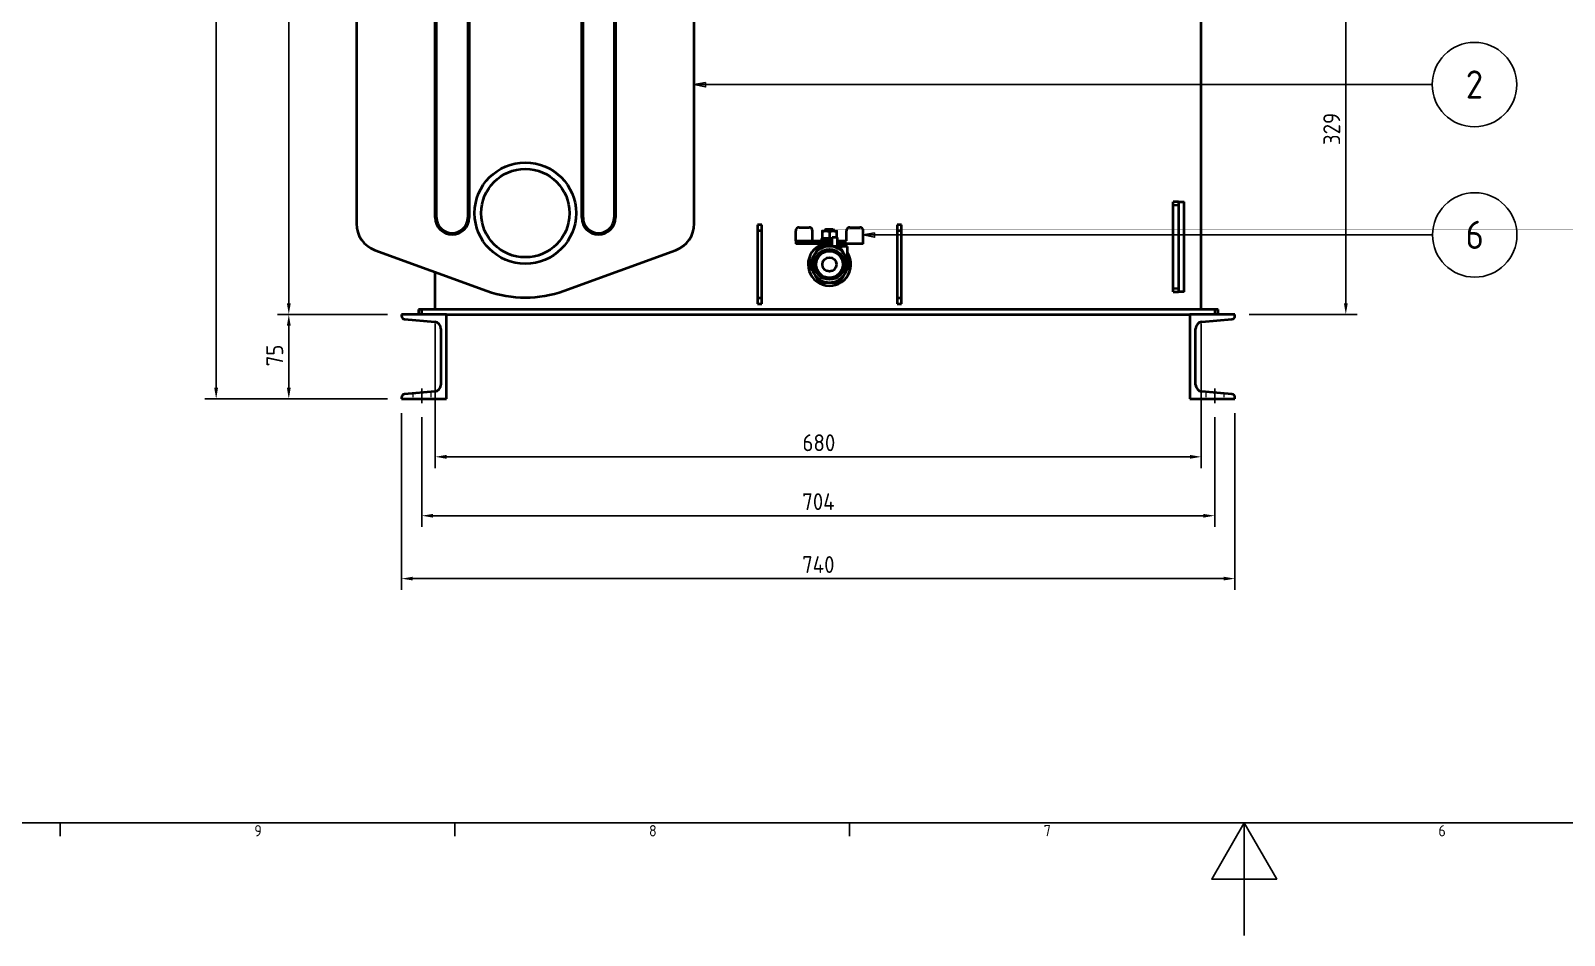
# Model space of a CAD drawing. Header units: millimetres. Extents: x 0 to 4205, y 0 to 2970.
# Drawn here: x 1025 to 2387, y 0 to 804 of the extents above; entities that cross this region are included whole.
import ezdxf

# ---------------------------------------------------------------- set-up
doc = ezdxf.new("R2010")
doc.units = ezdxf.units.MM
doc.header["$LTSCALE"] = 5
doc.linetypes.add('CHAIN', pattern=[0.3543, 0.2362, -0.0295, 0.0591, -0.0295])
doc.linetypes.add('DASHED', pattern=[0.2067, 0.1654, -0.0413])
doc.layers.get('0').update_dxf_attribs({"color": 3, "lineweight": 25})
for name, color, linetype, lineweight in [('가려진 것(ISO)', 2, 'DASHED', 18), ('가시적인 것(ISO)', 3, 'Continuous', 40), ('가시적인 좁은 것(ISO)', 3, 'Continuous', 35), ('경계(ISO)', 7, 'Continuous', 25), ('기호(ISO)', 5, 'Continuous', 25), ('중심선(ISO)', 1, 'Continuous', 25), ('치수(ISO)', 2, 'Continuous', 25)]:
    doc.layers.add(name, color=color, linetype=linetype, lineweight=lineweight)
doc.styles.add('문자 텍스트_PSTEK_POSCO', font='isocp.shx')
doc.styles.add('부품번호텍스트_PSTEK_POSCO', font='isocp.shx')
doc.styles.add('치수 텍스트_PSTEK_POSCO', font='isocp.shx')
doc.dimstyles.new('치수_PSTEK_POSCO', dxfattribs={"dimscale": 5, "dimtxt": 3, "dimasz": 2, "dimexe": 2, "dimexo": 2.5, "dimgap": 1, "dimtad": 1, "dimrnd": 1e-08, "dimdsep": 46, "dimtxsty": '치수 텍스트_PSTEK_POSCO', "dimcen": 0.09, "dimdle": 10, "dimclrd": 7, "dimclre": 7, "dimclrt": 2, "dimadec": 1, "dimazin": 2, "dimtfac": 1, "dimtmove": 0, "dimatfit": 3, "dimfxl": 0, "dimtolj": 1, "dimlwd": -1, "dimlwe": -1, "dimarcsym": 0})

# ---------------------------------------------------------------- blocks, each defined once
blk = doc.blocks.new('경계 Default Border')
at = {"layer": '경계(ISO)'}
for p, q in [((210.25, 20), (210.25, 17.6)), ((280.33, 20), (280.33, 17.6)), ((350.42, 20), (350.42, 17.6))]:
    blk.add_line(p, q, dxfattribs=at)
at = {"layer": '경계(ISO)', "flags": 128}
for points in [[(20, 20), (20, 574), (821, 574), (821, 20), (20, 20)], [(420.5, 0), (420.5, 20), (414.73, 10), (426.27, 10), (420.5, 20)]]:
    blk.add_lwpolyline(points, dxfattribs=at)
at = {"layer": '경계(ISO)', "color": 2, "char_height": 2, "attachment_point": 7, "style": '문자 텍스트_PSTEK_POSCO'}
for s, insert in [('9', (244.72, 17.58)), ('8', (314.8, 17.58)), ('7', (384.89, 17.6)), ('6', (454.97, 17.58))]:
    blk.add_mtext(s, dxfattribs=dict(at, insert=insert))
blk = doc.blocks.new('*D25')
at = {"layer": 'Defpoints', "color": 0, "transparency": 16777216}
for p in [(1372.2, 472.7), (2076.2, 472.7), (2076.2, 372.7)]:
    blk.add_point(p, dxfattribs=at)
at = {"layer": '치수(ISO)', "color": 7, "transparency": 16777216}
for p, q in [((1372.2, 460.2), (1372.2, 362.7)), ((2076.2, 460.2), (2076.2, 362.7)), ((1382.2, 372.7), (2066.2, 372.7))]:
    blk.add_line(p, q, dxfattribs=at)
for points in [[(1382.2, 374.3), (1382.2, 371), (1372.2, 372.7)], [(2066.2, 374.3), (2066.2, 371), (2076.2, 372.7)]]:
    blk.add_solid(points, dxfattribs=at)
at = {"layer": '치수(ISO)', "color": 2, "transparency": 16777216, "insert": (1710, 385.2), "char_height": 15, "attachment_point": 4, "style": '치수 텍스트_PSTEK_POSCO'}
blk.add_mtext('\\A1;704', dxfattribs=at)
blk = doc.blocks.new('*D26')
at = {"layer": 'Defpoints', "color": 0, "transparency": 16777216}
for p in [(1354.2, 476.4), (2094.2, 476.4), (2094.2, 316.8)]:
    blk.add_point(p, dxfattribs=at)
at = {"layer": '치수(ISO)', "color": 7, "transparency": 16777216}
for p, q in [((1354.2, 463.9), (1354.2, 306.8)), ((2094.2, 463.9), (2094.2, 306.8)), ((1364.2, 316.8), (2084.2, 316.8))]:
    blk.add_line(p, q, dxfattribs=at)
for points in [[(1364.2, 318.5), (1364.2, 315.2), (1354.2, 316.8)], [(2084.2, 318.5), (2084.2, 315.2), (2094.2, 316.8)]]:
    blk.add_solid(points, dxfattribs=at)
at = {"layer": '치수(ISO)', "color": 2, "transparency": 16777216, "insert": (1709.9, 329.3), "char_height": 15, "attachment_point": 4, "style": '치수 텍스트_PSTEK_POSCO'}
blk.add_mtext('\\A1;740', dxfattribs=at)
blk = doc.blocks.new('*D27')
at = {"layer": 'Defpoints', "color": 0, "transparency": 16777216}
for p in [(1254.2, 551.4), (1354.2, 551.4), (1354.2, 476.4)]:
    blk.add_point(p, dxfattribs=at)
at = {"layer": '치수(ISO)', "color": 7, "transparency": 16777216}
for p, q in [((1341.7, 551.4), (1244.2, 551.4)), ((1254.2, 486.4), (1254.2, 541.4)), ((1341.7, 476.4), (1244.2, 476.4))]:
    blk.add_line(p, q, dxfattribs=at)
for points in [[(1252.5, 541.4), (1255.9, 541.4), (1254.2, 551.4)], [(1252.5, 486.4), (1255.9, 486.4), (1254.2, 476.4)]]:
    blk.add_solid(points, dxfattribs=at)
at = {"layer": '치수(ISO)', "color": 2, "transparency": 16777216, "insert": (1241.7, 505.4), "char_height": 15, "attachment_point": 4, "rotation": 90, "style": '치수 텍스트_PSTEK_POSCO'}
blk.add_mtext('\\A1;75', dxfattribs=at)
blk = doc.blocks.new('*D28')
at = {"layer": 'Defpoints', "color": 0, "transparency": 16777216}
for p in [(1254.2, 1569.6), (1351.2, 1569.6), (1354.2, 551.4)]:
    blk.add_point(p, dxfattribs=at)
at = {"layer": '치수(ISO)', "color": 7, "transparency": 16777216}
for p, q in [((1338.7, 1569.6), (1244.2, 1569.6)), ((1254.2, 561.4), (1254.2, 1559.6)), ((1341.7, 551.4), (1244.2, 551.4))]:
    blk.add_line(p, q, dxfattribs=at)
for points in [[(1252.5, 1559.6), (1255.9, 1559.6), (1254.2, 1569.6)], [(1252.5, 561.4), (1255.9, 561.4), (1254.2, 551.4)]]:
    blk.add_solid(points, dxfattribs=at)
at = {"layer": '치수(ISO)', "color": 2, "transparency": 16777216, "insert": (1241.7, 1036.8), "char_height": 15, "attachment_point": 4, "rotation": 90, "style": '치수 텍스트_PSTEK_POSCO'}
blk.add_mtext('\\A1;1018.2', dxfattribs=at)
blk = doc.blocks.new('*D30')
at = {"layer": 'Defpoints', "color": 0, "transparency": 16777216}
for p in [(1569.2, 1653.6), (1189.7, 476.4), (1354.2, 476.4)]:
    blk.add_point(p, dxfattribs=at)
at = {"layer": '치수(ISO)', "color": 7, "transparency": 16777216}
for p, q in [((1556.7, 1653.6), (1179.7, 1653.6)), ((1189.7, 1643.6), (1189.7, 486.4)), ((1341.7, 476.4), (1179.7, 476.4))]:
    blk.add_line(p, q, dxfattribs=at)
for points in [[(1188, 1643.6), (1191.4, 1643.6), (1189.7, 1653.6)], [(1188, 486.4), (1191.4, 486.4), (1189.7, 476.4)]]:
    blk.add_solid(points, dxfattribs=at)
at = {"layer": '치수(ISO)', "color": 2, "transparency": 16777216, "insert": (1177.2, 1041.3), "char_height": 15, "attachment_point": 4, "rotation": 90, "style": '치수 텍스트_PSTEK_POSCO'}
blk.add_mtext('\\A1;1177.2', dxfattribs=at)
blk = doc.blocks.new('*D36')
at = {"layer": 'Defpoints', "color": 0, "transparency": 16777216}
for p in [(2054.2, 880.4), (2192.6, 880.4), (2094.2, 551.4)]:
    blk.add_point(p, dxfattribs=at)
at = {"layer": '치수(ISO)', "color": 7, "transparency": 16777216}
for p, q in [((2066.7, 880.4), (2202.6, 880.4)), ((2192.6, 561.4), (2192.6, 870.4)), ((2106.7, 551.4), (2202.6, 551.4))]:
    blk.add_line(p, q, dxfattribs=at)
for points in [[(2190.9, 870.4), (2194.3, 870.4), (2192.6, 880.4)], [(2190.9, 561.4), (2194.3, 561.4), (2192.6, 551.4)]]:
    blk.add_solid(points, dxfattribs=at)
at = {"layer": '치수(ISO)', "color": 2, "transparency": 16777216, "insert": (2180.1, 701.9), "char_height": 15, "attachment_point": 4, "rotation": 90, "style": '치수 텍스트_PSTEK_POSCO'}
blk.add_mtext('\\A1;329', dxfattribs=at)
blk = doc.blocks.new('*D42')
at = {"layer": 'Defpoints', "color": 0, "transparency": 16777216}
for p in [(1384.2, 555.9), (2064.2, 555.9), (2064.2, 425)]:
    blk.add_point(p, dxfattribs=at)
at = {"layer": '치수(ISO)', "color": 7, "transparency": 16777216}
for p, q in [((1384.2, 543.4), (1384.2, 415)), ((2064.2, 543.4), (2064.2, 415)), ((1394.2, 425), (2054.2, 425))]:
    blk.add_line(p, q, dxfattribs=at)
for points in [[(1394.2, 426.7), (1394.2, 423.3), (1384.2, 425)], [(2054.2, 426.7), (2054.2, 423.3), (2064.2, 425)]]:
    blk.add_solid(points, dxfattribs=at)
at = {"layer": '치수(ISO)', "color": 2, "transparency": 16777216, "insert": (1710.2, 437.5), "char_height": 15, "attachment_point": 4, "style": '치수 텍스트_PSTEK_POSCO'}
blk.add_mtext('\\A1;680', dxfattribs=at)

msp = doc.modelspace()

# ---------------------------------------------------------------- linework, layer by layer
at = {"layer": '가려진 것(ISO)', "ltscale": 1.871895}
for p, q in [((1364.2036, 481.3316), (1364.2036, 476.4175)), ((2084.2036, 481.3316), (2084.2036, 476.4175))]:
    msp.add_line(p, q, dxfattribs=at)
at = {"layer": '가려진 것(ISO)', "ltscale": 2.405141}
for p, q in [((1380.2036, 482.7314), (1380.2036, 476.4175)), ((2068.2036, 482.7314), (2068.2036, 476.4175))]:
    msp.add_line(p, q, dxfattribs=at)
at = {"layer": '가시적인 것(ISO)'}
for p, q in [((1314.2036, 1350.7345), (1314.2036, 632.1004)), ((1614.2036, 632.1004), (1614.2036, 1350.7345)), ((1384.2036, 637.4175), (1384.2036, 1345.4175)), ((1385.3954, 637.4175), (1385.3954, 1345.4175)), ((1413.0119, 1345.4175), (1413.0119, 637.4175)), ((1414.2036, 1345.4175), (1414.2036, 637.4175)), ((1514.2036, 637.4175), (1514.2036, 1345.4175)), ((1515.3954, 637.4175), (1515.3954, 1345.4175)), ((1543.0119, 1345.4175), (1543.0119, 637.4175)), ((1544.2036, 1345.4175), (1544.2036, 637.4175)), ((2064.2036, 555.9175), (2064.2036, 960.4175)), ((2044.2036, 651.4175), (2039.2036, 651.4175)), ((2039.2036, 648.4175), (2039.2036, 651.4175)), ((2039.2036, 574.4175), (2039.2036, 648.4175)), ((2044.2036, 651.4175), (2044.2036, 651.3755)), ((2044.2036, 651.4175), (2049.2036, 651.4175)), ((2044.2036, 651.3755), (2044.2036, 648.4175)), ((2044.2036, 648.4175), (2044.2036, 574.4175)), ((2049.2036, 571.4175), (2049.2036, 651.4175)), ((1670.2036, 630.9175), (1670.2036, 625.9175)), ((1674.2036, 630.9175), (1670.2036, 630.9175)), ((1674.2036, 625.9175), (1674.2036, 630.9175)), ((1707.2036, 628.8175), (1716.2036, 628.8175)), ((1730.9706, 627.2175), (1730.2036, 626.4505)), ((1730.2036, 626.4505), (1738.2036, 626.4505)), ((1730.2036, 626.4505), (1730.2036, 625.6175)), ((1730.9706, 627.2175), (1737.4366, 627.2175)), ((1737.4366, 627.2175), (1738.2036, 626.4505)), ((1738.2036, 626.4505), (1738.2036, 625.6175)), ((1752.2036, 628.8175), (1761.2036, 628.8175)), ((1794.2036, 630.9175), (1794.2036, 625.9175)), ((1798.2036, 630.9175), (1794.2036, 630.9175)), ((1798.2036, 625.9175), (1798.2036, 630.9175)), ((1670.2036, 625.9175), (1674.2036, 625.9175)), ((1670.2036, 625.9175), (1670.2036, 565.9175)), ((1674.2036, 565.9175), (1674.2036, 625.9175)), ((1704.2036, 616.8175), (1704.2036, 625.8175)), ((1704.2036, 616.8175), (1736.6036, 616.8175)), ((1704.2036, 616.8175), (1704.2036, 614.3175)), ((1736.6036, 614.3175), (1704.2036, 614.3175)), ((1719.2036, 616.8175), (1719.2036, 625.8175)), ((1727.2036, 618.8175), (1736.6036, 618.8175)), ((1727.2036, 618.8175), (1727.2036, 616.8175)), ((1727.7036, 625.6175), (1730.9536, 625.6175)), ((1727.7036, 625.348), (1727.7036, 619.0869)), ((1727.8036, 614.3175), (1727.7036, 614.2175)), ((1727.7036, 614.2175), (1736.6036, 614.2175)), ((1727.7036, 614.2175), (1727.7036, 613.2175)), ((1727.7036, 613.2175), (1736.6036, 613.2175)), ((1727.8036, 613.1175), (1727.7036, 613.2175)), ((1727.8036, 613.1175), (1727.7036, 613.0175)), ((1727.7036, 613.0175), (1736.6036, 613.0175)), ((1727.7036, 613.0175), (1727.7036, 612.0175)), ((1727.8036, 613.1175), (1736.6036, 613.1175)), ((1730.9536, 625.6175), (1737.4536, 625.6175)), ((1734.2036, 625.348), (1734.2036, 619.0869)), ((1741.4036, 619.9175), (1736.6036, 619.9175)), ((1736.6036, 611.9175), (1736.6036, 619.9175)), ((1737.4536, 625.6175), (1740.7036, 625.6175)), ((1740.7036, 619.9175), (1740.7036, 625.348)), ((1741.4036, 611.9175), (1741.4036, 619.9175)), ((1741.4036, 616.8175), (1749.2036, 616.8175)), ((1764.2036, 614.3175), (1741.4036, 614.3175)), ((1749.2036, 616.8175), (1749.2036, 625.8175)), ((1764.2036, 614.3175), (1764.2036, 625.8175)), ((1794.2036, 625.9175), (1798.2036, 625.9175)), ((1794.2036, 625.9175), (1794.2036, 565.9175)), ((1798.2036, 565.9175), (1798.2036, 625.9175)), ((1330.6531, 608.6081), (1430.0016, 572.4482)), ((1498.4056, 572.4482), (1597.7541, 608.6081)), ((1727.7036, 612.0175), (1736.6036, 612.0175)), ((1727.8036, 611.9175), (1727.7036, 612.0175)), ((1750.2036, 611.9175), (1743.7036, 611.9175)), ((1743.7036, 611.1121), (1743.7036, 611.9175)), ((1750.2036, 600.2047), (1750.2036, 611.9175)), ((1384.2036, 555.9175), (1384.2036, 589.1173)), ((2039.2036, 571.4175), (2039.2036, 574.4175)), ((2044.2036, 574.4175), (2044.2036, 571.4594)), ((1674.2036, 565.9175), (1670.2036, 565.9175)), ((1670.2036, 565.9175), (1670.2036, 560.9175)), ((1670.2036, 560.9175), (1674.2036, 560.9175)), ((1674.2036, 560.9175), (1674.2036, 565.9175)), ((1798.2036, 565.9175), (1794.2036, 565.9175)), ((1794.2036, 565.9175), (1794.2036, 560.9175)), ((1794.2036, 560.9175), (1798.2036, 560.9175)), ((1798.2036, 560.9175), (1798.2036, 565.9175)), ((2039.2036, 571.4175), (2044.2036, 571.4175)), ((2044.2036, 571.4594), (2044.2036, 571.4175)), ((2049.2036, 571.4175), (2044.2036, 571.4175)), ((1354.2036, 551.4175), (1354.2036, 550.1272)), ((1394.2036, 551.4175), (1354.2036, 551.4175)), ((1356.9421, 547.1386), (1383.7265, 544.7953)), ((1372.2036, 555.9175), (1369.2036, 555.9175)), ((1369.2036, 555.9175), (1369.2036, 551.4175)), ((1372.2036, 551.4175), (1372.2036, 555.9175)), ((2076.2036, 555.9175), (1372.2036, 555.9175)), ((1394.2036, 551.4175), (2054.2036, 551.4175)), ((1394.2036, 476.4175), (1394.2036, 551.4175)), ((2054.2036, 551.4175), (2054.2036, 476.4175)), ((2094.2036, 551.4175), (2054.2036, 551.4175)), ((2064.6807, 544.7953), (2091.4651, 547.1386)), ((2079.2036, 555.9175), (2076.2036, 555.9175)), ((2076.2036, 555.9175), (2076.2036, 551.4175)), ((2079.2036, 551.4175), (2079.2036, 555.9175)), ((2094.2036, 550.1272), (2094.2036, 551.4175)), ((1389.2036, 538.8181), (1389.2036, 489.0168)), ((2059.2036, 489.0168), (2059.2036, 538.8181)), ((1354.2036, 477.7077), (1354.2036, 476.4175)), ((1383.7265, 483.0397), (1356.9421, 480.6963)), ((2091.4651, 480.6963), (2064.6807, 483.0397)), ((2094.2036, 476.4175), (2094.2036, 477.7077)), ((1354.2036, 476.4175), (1394.2036, 476.4175)), ((2054.2036, 476.4175), (2094.2036, 476.4175))]:
    msp.add_line(p, q, dxfattribs=at)
for centre, radius in [((1464.2036, 641.4175), 45), ((1464.2036, 641.4175), 39.2265), ((1734.2036, 595.9175), 13.5171), ((1734.2036, 595.9175), 12.3176), ((1734.2036, 595.9175), 11.8868), ((1734.2036, 595.9175), 6.25)]:
    msp.add_circle(centre, radius, dxfattribs=at)
for centre, radius, start, end in [((1339.2036, 632.1004), 25, 180, 250), ((1399.2036, 637.4175), 15, 180, 0), ((1399.2036, 637.4175), 13.8082, 180, 0), ((1529.2036, 637.4175), 15, 180, 0), ((1529.2036, 637.4175), 13.8082, 180, 0), ((1589.2036, 632.1004), 25, 290, 0), ((1707.2036, 625.8175), 3, 90, 180), ((1716.2036, 625.8175), 3, 0, 90), ((1752.2036, 625.8175), 3, 90, 180), ((1761.2036, 625.8175), 3, 0, 90), ((1734.2036, 595.9175), 19, 110.0051901, 32.6368975), ((1734.2036, 595.9175), 19, 57.3631025, 67.7315045), ((1734.2036, 595.9175), 16, 150, 210), ((1734.2036, 595.9175), 16, 90, 150), ((1734.2036, 595.9175), 17.92, 116.7655006, 123.2344994), ((1734.2036, 595.9175), 16, 30, 90), ((1734.2036, 595.9175), 17.92, 56.7655006, 63.2344994), ((1734.2036, 595.9175), 16, 330, 30), ((1734.2036, 595.9175), 17.92, 176.7655006, 183.2344994), ((1734.2036, 595.9175), 16, 210, 270), ((1734.2036, 595.9175), 16, 270, 330), ((1734.2036, 595.9175), 17.92, 356.7655006, 3.2344994), ((1464.2036, 666.4175), 100, 250, 290), ((1734.2036, 595.9175), 17.92, 236.7655006, 243.2344994), ((1734.2036, 595.9175), 17.92, 296.7655006, 303.2344994), ((1357.2036, 550.1272), 3, 180, 265), ((1383.2036, 538.8181), 6, 0, 85), ((2065.2036, 538.8181), 6, 95, 180), ((2091.2036, 550.1272), 3, 275, 0), ((1357.2036, 477.7077), 3, 95, 180), ((1383.2036, 489.0168), 6, 275, 0), ((2065.2036, 489.0168), 6, 180, 265), ((2091.2036, 477.7077), 3, 0, 85)]:
    msp.add_arc(centre, radius, start, end, dxfattribs=at)
for points, weights in [([(1727.7036, 625.6175), (1727.7036, 625.6175), (1727.7036, 625.348)], [1, 1.04314139574, 1.01001874936]), ([(1727.7036, 625.348), (1729.4453, 625.6175), (1730.9536, 625.6175)], [1.01001874936, 1.04314139574, 1]), ([(1727.7036, 619.0869), (1727.7036, 618.8175), (1727.7036, 618.8175)], [1.01001874936, 1.04314139574, 1]), ([(1730.9536, 618.8175), (1729.4453, 618.8175), (1727.7036, 619.0869)], [1, 1.04314139574, 1.01001874936]), ([(1730.9536, 625.6175), (1732.4619, 625.6175), (1734.2036, 625.348)], [1, 1.04314139574, 1.01001874936]), ([(1734.2036, 619.0869), (1732.4619, 618.8175), (1730.9536, 618.8175)], [1.01001874936, 1.04314139574, 1]), ([(1734.2036, 625.348), (1735.9453, 625.6175), (1737.4536, 625.6175)], [1.01001874936, 1.04314139574, 1]), ([(1736.6036, 618.8372), (1735.483, 618.889), (1734.2036, 619.0869)], [1.01781502807, 1.03414058902, 1.01001874936]), ([(1737.4536, 625.6175), (1738.9619, 625.6175), (1740.7036, 625.348)], [1, 1.04314139574, 1.01001874936]), ([(1740.7036, 625.348), (1740.7036, 625.6175), (1740.7036, 625.6175)], [1.01001874936, 1.04314139574, 1]), ([(1720.3472, 603.9175), (1718.4439, 600.6208), (1716.3122, 596.9286)], [1, 1.0295630141, 1]), ([(1724.3823, 610.9064), (1722.2505, 607.2141), (1720.3472, 603.9175)], [1, 1.0295630141, 1]), ([(1734.2036, 611.9175), (1730.397, 611.9175), (1726.1335, 611.9175)], [1, 1.0295630141, 1]), ([(1742.2737, 611.9175), (1738.0103, 611.9175), (1734.2036, 611.9175)], [1, 1.0295630141, 1]), ([(1748.06, 603.9175), (1746.1567, 607.2141), (1744.025, 610.9064)], [1, 1.0295630141, 1]), ([(1752.0951, 596.9286), (1749.9633, 600.6208), (1748.06, 603.9175)], [1, 1.0295630141, 1]), ([(1716.3122, 594.9064), (1718.4439, 591.2141), (1720.3472, 587.9175)], [1, 1.0295630141, 1]), ([(1720.3472, 587.9175), (1722.2505, 584.6208), (1724.3823, 580.9286)], [1, 1.0295630141, 1]), ([(1744.025, 580.9286), (1746.1567, 584.6208), (1748.06, 587.9175)], [1, 1.0295630141, 1]), ([(1748.06, 587.9175), (1749.9633, 591.2141), (1752.0951, 594.9064)], [1, 1.0295630141, 1]), ([(1726.1335, 579.9175), (1730.397, 579.9175), (1734.2036, 579.9175)], [1, 1.0295630141, 1]), ([(1734.2036, 579.9175), (1738.0103, 579.9175), (1742.2737, 579.9175)], [1, 1.0295630141, 1])]:
    msp.add_rational_spline(points, weights, degree=2, dxfattribs=at)
at = {"layer": '가시적인 좁은 것(ISO)'}
for p, q in [((2039.2036, 648.4175), (2044.2036, 648.4175)), ((1384.2036, 637.4175), (1385.3954, 637.4175)), ((1414.2036, 637.4175), (1413.0119, 637.4175)), ((1514.2036, 637.4175), (1515.3954, 637.4175)), ((1544.2036, 637.4175), (1543.0119, 637.4175)), ((2044.2036, 574.4175), (2039.2036, 574.4175))]:
    msp.add_line(p, q, dxfattribs=at)
at = {"layer": '기호(ISO)', "color": 7}
for p, q in [((1624.2036, 757.5722), (1614.2036, 755.5722)), ((1624.2036, 755.5722), (1614.2036, 755.5722)), ((1614.2036, 755.5722), (1624.2036, 753.5722)), ((1624.2036, 753.5722), (1624.2036, 757.5722)), ((1624.2036, 755.5722), (2269.2873, 755.5722)), ((1774.2036, 624.0324), (1764.2036, 622.0324)), ((1774.2036, 622.0324), (1764.2036, 622.0324)), ((1764.2036, 622.0324), (1774.2036, 620.0324)), ((1774.2036, 620.0324), (1774.2036, 624.0324)), ((1774.2036, 622.0324), (2269.5418, 622.0324))]:
    msp.add_line(p, q, dxfattribs=at)
at = {"layer": '기호(ISO)', "color": 7, "flags": 128}
for points in [[(1624.2037, 757.5722), (1614.2036, 755.5722), (1624.2037, 753.5722), (1624.2037, 757.5722)], [(1774.2037, 624.0324), (1764.2036, 622.0324), (1774.2037, 620.0324), (1774.2037, 624.0324)]]:
    msp.add_lwpolyline(points, dxfattribs=at)
at = {"layer": '기호(ISO)'}
for centre in [(2306.7873, 755.5722), (2307.0418, 622.0324)]:
    msp.add_circle(centre, 37.5, dxfattribs=at)
at = {"layer": '기호(ISO)', "color": 7}
for points in [[(1624.2037, 757.5722), (1614.2036, 755.5722), (1624.2037, 753.5722), (1624.2037, 757.5722)], [(1774.2037, 624.0324), (1764.2036, 622.0324), (1774.2037, 620.0324), (1774.2037, 624.0324)]]:
    msp.add_solid(points, dxfattribs=at)
at = {"layer": '중심선(ISO)', "linetype": 'CHAIN', "ltscale": 2.914389}
for p, q in [((1372.2036, 485.7815), (1372.2036, 472.6675)), ((2076.2036, 485.7815), (2076.2036, 472.6675))]:
    msp.add_line(p, q, dxfattribs=at)

# ---------------------------------------------------------------- block references
at = {"xscale": 5, "yscale": 5, "zscale": 5}
msp.add_blockref('경계 Default Border', (0, 0), dxfattribs=at)

# ---------------------------------------------------------------- texts
at = {"layer": '기호(ISO)', "color": 7, "char_height": 25, "attachment_point": 5, "style": '부품번호텍스트_PSTEK_POSCO'}
for s, insert in [('2', (2306.7873, 755.6914)), ('6', (2307.0418, 622.1516))]:
    msp.add_mtext(s, dxfattribs=dict(at, insert=insert))

# ---------------------------------------------------------------- dimensions: what is measured, and where the dimension line sits
at = {"layer": '치수(ISO)', "color": 7}
for base, p1, p2, angle, picture, middle in [((1189.6879, 476.4175), (1569.2036, 1653.6175), (1354.2036, 476.4175), 270, '*D30', (1189.6879, 1065.0175)), ((1254.2036, 1569.6175), (1354.2036, 551.4175), (1351.2036, 1569.6175), 90, '*D28', (1254.2036, 1060.5175)), ((2192.6095, 880.4175), (2094.2036, 551.4175), (2054.2036, 880.4175), 90, '*D36', (2192.6095, 715.9175)), ((1254.2036, 551.4175), (1354.2036, 476.4175), (1354.2036, 551.4175), 270, '*D27', (1254.2036, 513.9175)), ((2094.2036, 316.8177), (1354.2036, 476.4175), (2094.2036, 476.4175), 180, '*D26', (1724.2036, 316.8177)), ((2076.2036, 372.6675), (1372.2036, 472.6675), (2076.2036, 472.6675), 180, '*D25', (1724.2036, 372.6675))]:
    dim = msp.add_linear_dim(base=base, p1=p1, p2=p2, angle=angle, dimstyle='치수_PSTEK_POSCO', override={"dimdec": 2, "dimtp": 0, "dimtm": 0, "dimtdec": 2, "dimtofl": 0, "dimatfit": 1}, dxfattribs=at)
    dim.commit()
    dim.dimension.update_dxf_attribs({"geometry": picture, "text_midpoint": middle, "dimtype": 160})
dim = msp.add_linear_dim(base=(2064.2036, 425.0091), p1=(1384.2036, 555.9175), p2=(2064.2036, 555.9175), dimstyle='치수_PSTEK_POSCO', override={"dimdec": 2, "dimtp": 0, "dimtm": 0, "dimtdec": 2, "dimtofl": 0, "dimatfit": 1}, dxfattribs=at)
dim.commit()
dim.dimension.update_dxf_attribs({"geometry": '*D42', "text_midpoint": (1724.2036, 425.0091), "dimtype": 160})

doc.saveas('drawing.dxf')
